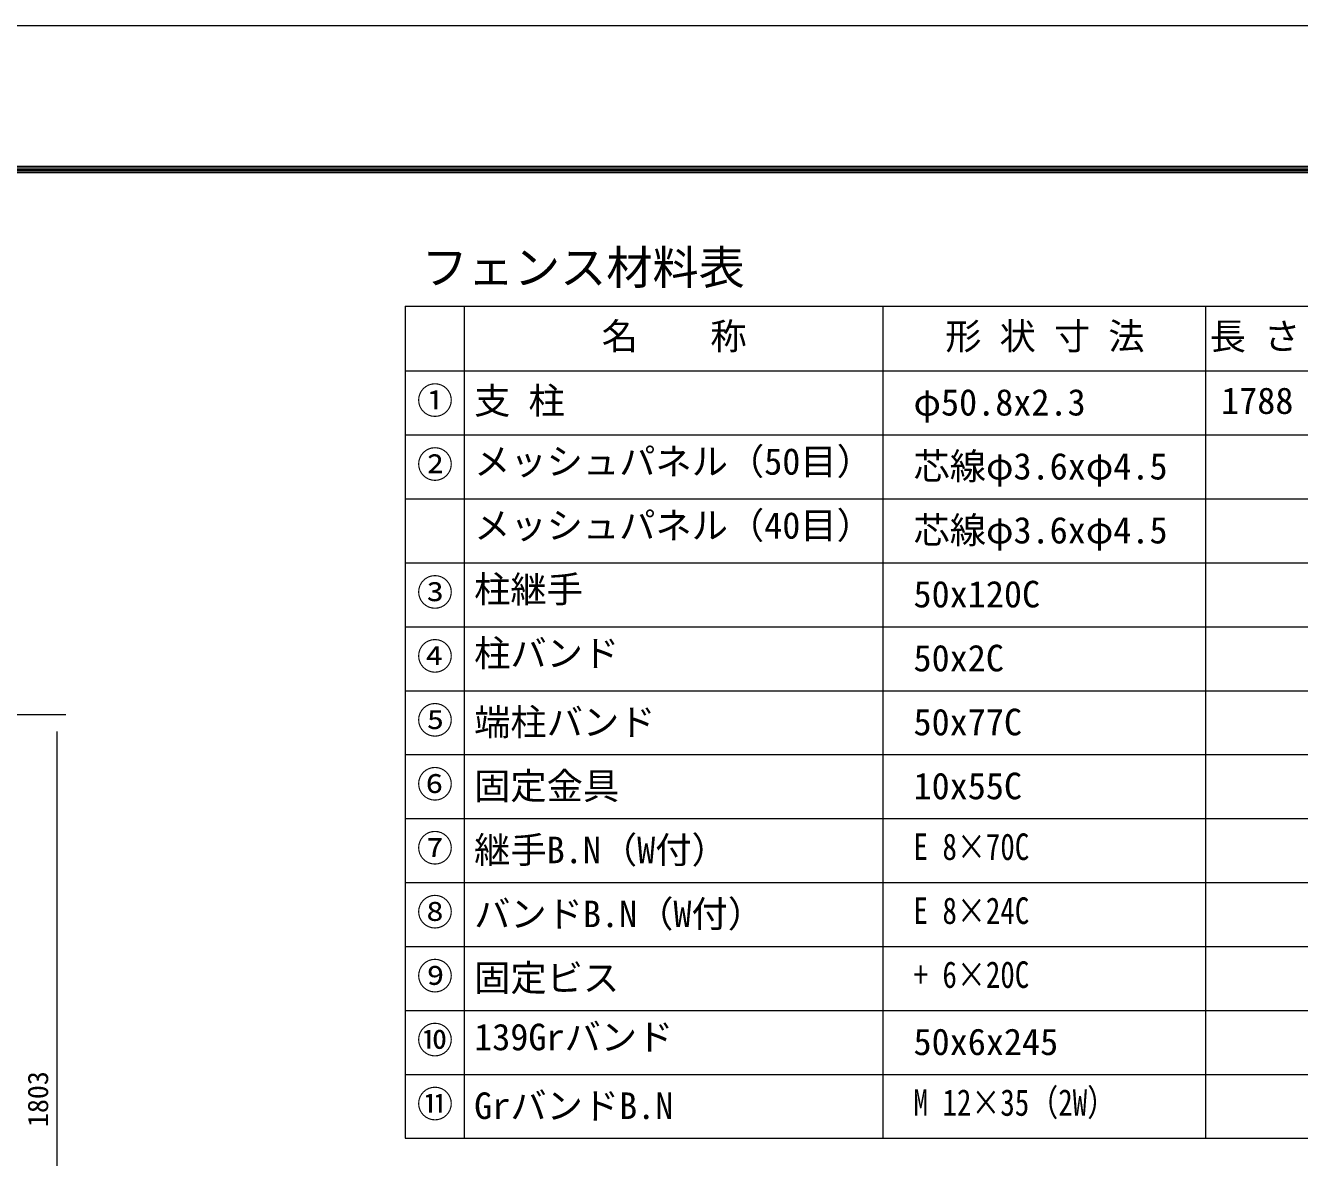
# Model space of a CAD drawing. Units: millimetres, scale not verified. Extents: x -6299 to 6301, y -4455 to 4455.
# Drawn here: x 455 to 3443, y 1800 to 4455 of the extents above; entities that cross this region are included whole.
import ezdxf
from ezdxf.enums import TextEntityAlignment as Align

# ---------------------------------------------------------------- set-up
doc = ezdxf.new("R2010")
doc.units = ezdxf.units.MM
doc.header["$LTSCALE"] = 15
for name, color, linetype, lineweight in [('0-0_D-STR-TXT', 7, 'Continuous', 9), ('0-1_D-TTL', 7, 'Continuous', 9), ('0-4_D-STR-DIM', 7, 'Continuous', 9), ('0-B_D-STR4', 7, 'Continuous', 9)]:
    doc.layers.add(name, color=color, linetype=linetype, lineweight=lineweight)
doc.styles.add('ＭＳ ゴシック', font='')
doc.styles.get('ＭＳ ゴシック').set_extended_font_data('MS Gothic')

msp = doc.modelspace()

# ---------------------------------------------------------------- linework, layer by layer
at = {"layer": '0-1_D-TTL', "color": 2}
msp.add_lwpolyline([(-6299.16, 4454.97), (6300.84, 4454.97), (6300.84, -4455.03), (-6299.16, -4455.03)], close=True, dxfattribs=at)
at = {"layer": '0-1_D-TTL'}
for points in [[(-5894.16, 4124.97), (5895.84, 4124.97), (5895.84, -4125.03), (-5894.16, -4125.03)], [(-5890.41, 4121.22), (5892.09, 4121.22), (5892.09, -4121.28), (-5890.41, -4121.28)], [(-5886.66, 4117.47), (5888.34, 4117.47), (5888.34, -4117.53), (-5886.66, -4117.53)], [(-5882.91, 4113.72), (5884.59, 4113.72), (5884.59, -4113.78), (-5882.91, -4113.78)], [(-5879.16, 4109.97), (5880.84, 4109.97), (5880.84, -4110.03), (-5879.16, -4110.03)]]:
    msp.add_lwpolyline(points, close=True, dxfattribs=at)
at = {"layer": '0-4_D-STR-DIM'}
for p, q in [((71.65, 2839.05), (548.93, 2839.05)), ((528.93, 1076.05), (528.93, 2799.05))]:
    msp.add_line(p, q, dxfattribs=at)
at = {"layer": '0-B_D-STR4'}
for p, q in [((1345.39, 3796.56), (5736.24, 3796.56)), ((1345.39, 3796.56), (1345.39, 1844.68)), ((1483.9, 3796.56), (1483.9, 1844.68)), ((2465.17, 3796.56), (2465.17, 1844.68)), ((3222.01, 3796.56), (3222.01, 1844.68)), ((1345.39, 3644.68), (5736.24, 3644.68)), ((1345.39, 3494.68), (5736.24, 3494.68)), ((1345.39, 3344.68), (5736.24, 3344.68)), ((1345.39, 3194.68), (5736.24, 3194.68)), ((1345.39, 3044.68), (5736.24, 3044.68)), ((1345.39, 2894.68), (5736.24, 2894.68)), ((1345.39, 2744.68), (5736.24, 2744.68)), ((1345.39, 2594.68), (5736.24, 2594.68)), ((1345.39, 2444.68), (5736.24, 2444.68)), ((1345.39, 2294.68), (5736.24, 2294.68)), ((1345.39, 2144.68), (5736.24, 2144.68)), ((1345.39, 1994.68), (5736.24, 1994.68)), ((1345.39, 1844.68), (5736.24, 1844.68))]:
    msp.add_line(p, q, dxfattribs=at)

# ---------------------------------------------------------------- texts
at = {"layer": '0-0_D-STR-TXT', "style": 'ＭＳ ゴシック'}
for s, height, p in [('フェンス材料表', 79.38, (1383.8, 3824.05)), ('名 \u3000 称', 62.35, (1806.12, 3676.23)), ('形 状 寸 法', 62.35, (2612.02, 3676.23)), ('長 さ', 62.35, (3232.18, 3676.23)), ('①', 62.35, (1372.54, 3525.29)), ('支 柱', 62.35, (1506.98, 3525.05)), ('φ50.8x2.3', 62.35, (2537.51, 3521.3)), ('1788', 62.35, (3258.98, 3525.05)), ('メッシュパネル（50目）', 62.35, (1506.98, 3382.55)), ('②', 62.35, (1372.54, 3375.29)), ('芯線φ3.6xφ4.5', 62.35, (2537.51, 3371.3)), ('メッシュパネル（40目）', 62.35, (1506.98, 3232.55)), ('芯線φ3.6xφ4.5', 62.35, (2537.51, 3221.3)), ('柱継手', 62.35, (1506.98, 3082.55)), ('③', 62.35, (1372.54, 3075.29)), ('50x120C', 62.35, (2537.51, 3071.3)), ('柱バンド', 62.35, (1506.98, 2932.55)), ('④', 62.35, (1372.54, 2925.29)), ('50x2C', 62.35, (2537.51, 2921.3)), ('⑤', 62.35, (1372.54, 2775.29)), ('端柱バンド', 62.35, (1506.98, 2771.3)), ('50x77C', 62.35, (2537.51, 2771.3)), ('⑥', 62.35, (1372.54, 2625.29)), ('固定金具', 62.35, (1506.98, 2621.3)), ('10x55C', 62.35, (2537.51, 2621.3)), ('⑦', 62.35, (1372.54, 2475.29)), ('継手B.N（W付）', 62.35, (1506.98, 2471.3)), ('⑧', 62.35, (1372.54, 2325.29)), ('バンドB.N（W付）', 62.35, (1506.98, 2321.3)), ('⑨', 62.35, (1372.54, 2175.29)), ('固定ビス', 62.35, (1506.98, 2171.3)), ('⑩', 62.35, (1372.54, 2025.29)), ('139Grバンド', 62.35, (1506.98, 2032.55)), ('50x6x245', 62.35, (2537.51, 2021.3)), ('⑪', 62.35, (1372.54, 1875.29)), ('GrバンドB.N', 62.35, (1506.98, 1871.3))]:
    msp.add_text(s, height=height, dxfattribs=at).set_placement(p, align=Align.BOTTOM_LEFT)
at = {"layer": '0-0_D-STR-TXT', "style": 'ＭＳ ゴシック', "width": 0.8}
for s, p in [('E 8×70C', (2537.51, 2478.8)), ('E 8×24C', (2537.51, 2328.8)), ('+ 6×20C', (2537.51, 2178.8)), ('M 12×35（2W）', (2537.51, 1878.8))]:
    msp.add_text(s, height=62.35, dxfattribs=at).set_placement(p, align=Align.BOTTOM_LEFT)
at = {"layer": '0-4_D-STR-DIM', "style": 'ＭＳ ゴシック'}
msp.add_text('1803', height=48.06, rotation=90, dxfattribs=at).set_placement((522.18, 1871.3), align=Align.BOTTOM_LEFT)

doc.saveas('drawing.dxf')
